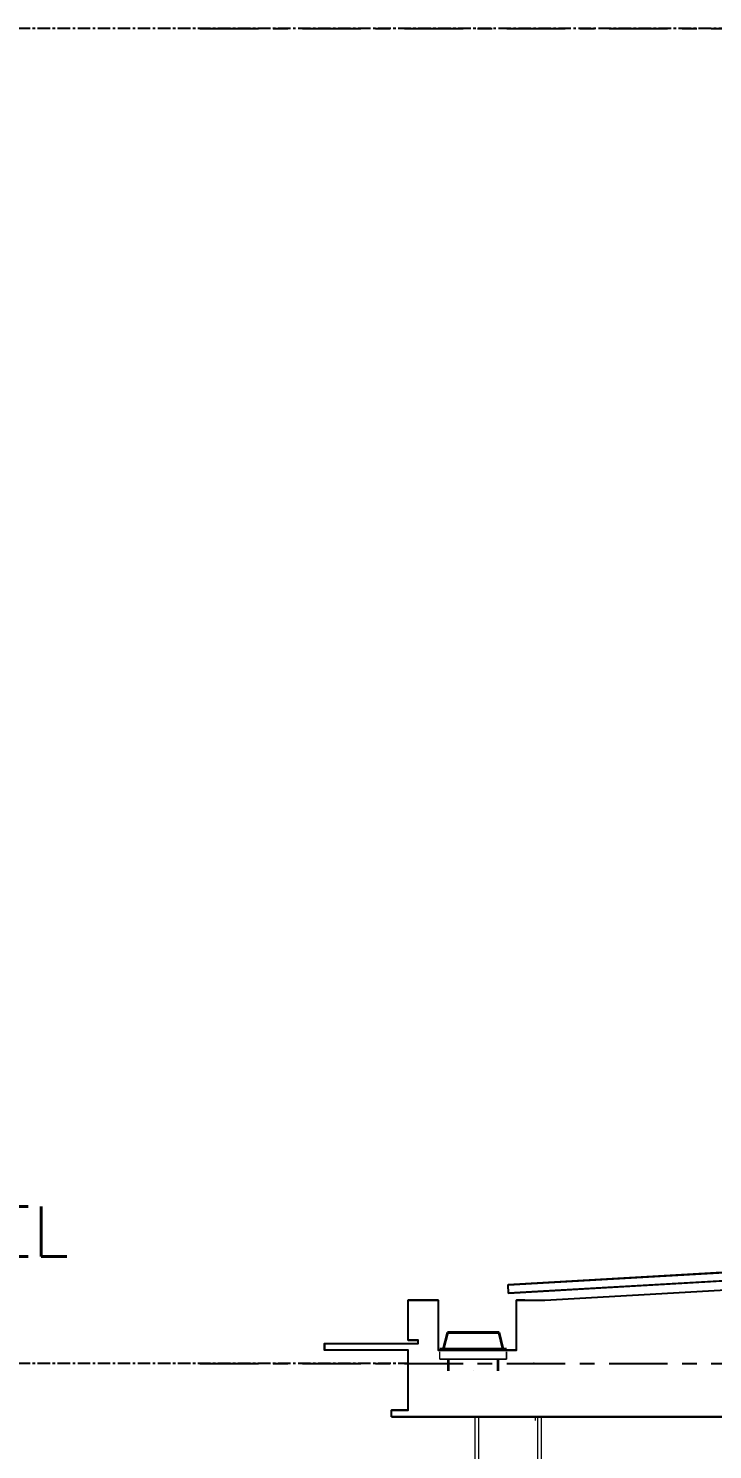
# Model space of a CAD drawing. Header units: millimetres. Extents: x -187664 to 435448, y -313239 to 299894.
# Drawn here: x 379440 to 381489, y 172995 to 177253 of the extents above; entities that cross this region are included whole.
import ezdxf
from ezdxf.enums import TextEntityAlignment as Align

# ---------------------------------------------------------------- set-up
doc = ezdxf.new("R2010")
doc.units = ezdxf.units.MM
for name, pattern in [('CENTER', [2, 1.25, -0.25, 0.25, -0.25]), ('TA_GL_000.70000', [1.925, 0.7, -0.175, 0.175, -0.175, 0.7]), ('XKITLINE00', [0]), ('XKITLINE02', [4, 2, -2])]:
    doc.linetypes.add(name, pattern=pattern)
for name, color, linetype in [('000 - 0_SYM_DWG_GRIDLINE_MAIN_COLOR_251', 251, 'Continuous'), ('000 - 0_SYM_DWG_LEVEL_TEXT', 3, 'Continuous'), ('000 - EXISTING_CANOPY_MAIN_COLOR_1', 1, 'Continuous'), ('000 - EXISTING_CANOPY_WIPEOUT_', 250, 'Continuous'), ('000 - EXISTING_DIM_MAIN_COLOR_251', 251, 'Continuous'), ('000 - GRID', 251, 'CENTER')]:
    doc.layers.add(name, color=color, linetype=linetype)
for name, color, linetype, lineweight in [('A-GLAZ-CURT', 2, 'Continuous', 9), ('Bolt', 1, 'Continuous', 0), ('P-SANR-FIXT', 2, 'Continuous', 35), ('Part', 2, 'Continuous', 0)]:
    doc.layers.add(name, color=color, linetype=linetype, lineweight=lineweight)
doc.styles.add('Arial_1', font='arial.ttf', dxfattribs={"height": 250})
doc.styles.add('RomanS', font='romans.shx', dxfattribs={"width": 0.8})
doc.styles.add('TA', font='', dxfattribs={"height": 4.5})
doc.styles.get('TA').set_extended_font_data('Cordia New')

# ---------------------------------------------------------------- blocks, each defined once
blk = doc.blocks.new('*A19341874')
at = {"layer": 'Part', "linetype": 'XKITLINE00', "lineweight": 0}
blk.add_line((608.503579, -27.704511), (608.509859, -27.704182), dxfattribs=at)
blk = doc.blocks.new('*A19961935')
at = {"layer": 'Part', "linetype": 'XKITLINE00', "lineweight": 0}
for p, q in [((607.319581, -29.92461), (607.223581, -29.92461)), ((607.223581, -29.92461), (607.223581, -55.02437)), ((607.319581, -55.02437), (607.319581, -29.92461)), ((608.823581, -29.92461), (608.727581, -29.92461)), ((608.727581, -29.92461), (608.727581, -55.02437)), ((608.823581, -55.02437), (608.823581, -29.92461))]:
    blk.add_line(p, q, dxfattribs=at)
blk = doc.blocks.new('*A19991938')
at = {"layer": 'Part', "linetype": 'XKITLINE00', "lineweight": 0}
for p, q in [((608.823581, -29.82861), (607.223581, -29.82861)), ((607.223581, -29.92461), (607.223581, -29.82861)), ((608.823581, -29.92461), (607.223581, -29.92461)), ((608.823581, -29.92461), (608.823581, -29.82861))]:
    blk.add_line(p, q, dxfattribs=at)
blk = doc.blocks.new('*A20001939')
at = {"layer": 'Part', "linetype": 'XKITLINE00', "lineweight": 0}
for p, q in [((608.423579, -27.584351), (608.423579, -28.864351)), ((608.503579, -27.584351), (608.423579, -27.584351)), ((608.503579, -28.864351), (608.503579, -27.584351)), ((608.423579, -28.864351), (608.503579, -28.864351))]:
    blk.add_line(p, q, dxfattribs=at)
blk = doc.blocks.new('*A20011940')
at = {"layer": 'Part', "linetype": 'XKITLINE00', "lineweight": 0}
for p, q in [((608.30356, -29.82861), (608.30356, -29.70861)), ((608.823558, -29.70861), (608.30356, -29.70861)), ((608.823558, -29.82861), (608.823558, -29.70861))]:
    blk.add_line(p, q, dxfattribs=at)
blk = doc.blocks.new('*A20021941')
at = {"layer": 'Part', "linetype": 'XKITLINE00', "lineweight": 0}
for p, q in [((608.423559, -29.70861), (608.423559, -28.864351)), ((608.823579, -29.70861), (608.823579, -28.864351))]:
    blk.add_line(p, q, dxfattribs=at)
blk = doc.blocks.new('*A20031942')
at = {"layer": 'Bolt'}
for points in [[(608.424, -27.908), (608.504, -27.908), (608.504, -28.02), (608.424, -28.02)], [(608.504, -27.908), (608.556, -27.908), (608.556, -28.02), (608.504, -28.02)], [(608.424, -28.388), (608.504, -28.388), (608.504, -28.5), (608.424, -28.5)], [(608.504, -28.388), (608.556, -28.388), (608.556, -28.5), (608.504, -28.5)]]:
    blk.add_hatch(color=256, dxfattribs=at).paths.add_polyline_path(points, flags=17)
at = {"layer": 'Bolt', "linetype": 'XKITLINE00', "lineweight": 0}
for p, q in [((608.424, -27.908), (608.504, -27.908)), ((608.504, -27.908), (608.556, -27.908)), ((608.36, -27.964), (608.744, -27.964)), ((608.424, -28.02), (608.504, -28.02)), ((608.504, -28.02), (608.556, -28.02)), ((608.36, -28.444), (608.744, -28.444)), ((608.424, -28.388), (608.504, -28.388)), ((608.424, -28.5), (608.504, -28.5)), ((608.504, -28.388), (608.556, -28.388)), ((608.504, -28.5), (608.556, -28.5))]:
    blk.add_line(p, q, dxfattribs=at)
blk = doc.blocks.new('*A20041943')
at = {"layer": 'Bolt'}
for points in [[(608.504, -28.02), (608.424, -28.02), (608.424, -27.908), (608.504, -27.908)], [(608.556, -28.02), (608.504, -28.02), (608.504, -27.908), (608.556, -27.908)], [(608.504, -28.5), (608.424, -28.5), (608.424, -28.388), (608.504, -28.388)], [(608.556, -28.5), (608.504, -28.5), (608.504, -28.388), (608.556, -28.388)]]:
    blk.add_hatch(color=256, dxfattribs=at).paths.add_polyline_path(points, flags=17)
at = {"layer": 'Bolt', "linetype": 'XKITLINE00', "lineweight": 0}
for p, q in [((608.424, -27.908), (608.504, -27.908)), ((608.504, -27.908), (608.556, -27.908)), ((608.36, -27.964), (608.744, -27.964)), ((608.424, -28.02), (608.504, -28.02)), ((608.504, -28.02), (608.556, -28.02)), ((608.36, -28.444), (608.744, -28.444)), ((608.424, -28.388), (608.504, -28.388)), ((608.424, -28.5), (608.504, -28.5)), ((608.504, -28.388), (608.556, -28.388)), ((608.504, -28.5), (608.556, -28.5))]:
    blk.add_line(p, q, dxfattribs=at)
blk = doc.blocks.new('*A20051944')
at = {"layer": 'Bolt'}
for points in [[(608.604, -29.829), (608.604, -29.709), (608.724, -29.709), (608.724, -29.829)], [(608.604, -29.925), (608.604, -29.829), (608.724, -29.829), (608.724, -29.925)]]:
    blk.add_hatch(color=256, dxfattribs=at).paths.add_polyline_path(points, flags=17)
at = {"layer": 'Bolt', "linetype": 'XKITLINE00', "lineweight": 0}
for p, q in [((608.604, -29.709), (608.604, -29.829)), ((608.604, -29.829), (608.604, -29.925)), ((608.664, -29.645), (608.664, -30.109)), ((608.724, -29.709), (608.724, -29.829)), ((608.724, -29.829), (608.724, -29.925))]:
    blk.add_line(p, q, dxfattribs=at)
blk = doc.blocks.new('*A20061945')
at = {"layer": 'Bolt', "linetype": 'XKITLINE02', "lineweight": 0}
for p, q in [((612.050859, -27.884351), (612.122859, -27.884351)), ((612.122859, -27.884351), (612.162859, -27.884351)), ((611.987499, -27.944351), (612.370859, -27.944351)), ((612.050859, -28.004351), (612.122859, -28.004351)), ((612.122859, -28.004351), (612.162859, -28.004351)), ((611.987499, -28.344351), (612.370859, -28.344351)), ((612.050859, -28.284351), (612.122859, -28.284351)), ((612.050859, -28.404351), (612.122859, -28.404351)), ((612.122859, -28.284351), (612.162859, -28.284351)), ((612.122859, -28.404351), (612.162859, -28.404351))]:
    blk.add_line(p, q, dxfattribs=at)
blk = doc.blocks.new('*A20071946')
at = {"layer": 'Bolt', "linetype": 'XKITLINE02', "lineweight": 0}
for p, q in [((612.050859, -27.884351), (612.122859, -27.884351)), ((612.122859, -27.884351), (612.162859, -27.884351)), ((611.987499, -27.944351), (612.370859, -27.944351)), ((612.050859, -28.004351), (612.122859, -28.004351)), ((612.122859, -28.004351), (612.162859, -28.004351)), ((611.987499, -28.344351), (612.370859, -28.344351)), ((612.050859, -28.284351), (612.122859, -28.284351)), ((612.050859, -28.404351), (612.122859, -28.404351)), ((612.122859, -28.284351), (612.162859, -28.284351)), ((612.122859, -28.404351), (612.162859, -28.404351))]:
    blk.add_line(p, q, dxfattribs=at)
blk = doc.blocks.new('*A20081947')
at = {"layer": 'Part', "linetype": 'XKITLINE00', "lineweight": 0}
for p, q in [((612.122859, -27.704351), (611.522859, -27.704351)), ((611.522859, -27.704351), (611.522859, -28.584351)), ((612.050859, -28.584351), (612.050859, -27.704351)), ((612.122859, -27.704351), (612.122859, -28.584351)), ((611.522859, -28.584351), (612.122859, -28.584351))]:
    blk.add_line(p, q, dxfattribs=at)
blk = doc.blocks.new('*A20161952')
at = {"layer": 'Part', "linetype": 'XKITLINE00', "lineweight": 0}
for p, q in [((608.503579, -27.584351), (636.311566, -26.126996)), ((608.509859, -27.704187), (636.311566, -26.247161)), ((608.503579, -27.584351), (608.509859, -27.704187))]:
    blk.add_line(p, q, dxfattribs=at)
blk = doc.blocks.new('*A20171953')
at = {"layer": 'Part', "linetype": 'XKITLINE00', "lineweight": 0}
for p, q in [((608.503579, -28.784351), (608.503579, -28.864351)), ((608.503579, -28.784351), (636.311567, -28.784351)), ((608.503579, -28.864351), (636.311567, -28.864351))]:
    blk.add_line(p, q, dxfattribs=at)
blk = doc.blocks.new('W-1-PP19-ST-ENT1-1_20260611-151415_ELEVATION_4_ST')
at = {"layer": '000 - EXISTING_DIM_MAIN_COLOR_251', "linetype": 'CENTER', "ltscale": 30}
for p, q in [((8080.8, 109750), (-6745.8, 109750)), ((8080.8, 105750), (-6745.8, 105750))]:
    blk.add_line(p, q, dxfattribs=at)
at = {"lineweight": 0, "xscale": 125, "yscale": 125, "zscale": 125}
for name in ['*A20161952', '*A20001939', '*A20031942', '*A20041943', '*A19341874', '*A20081947', '*A20061945', '*A20071946', '*A20021941', '*A20171953', '*A19991938', '*A19961935', '*A20011940', '*A20051944']:
    blk.add_blockref(name, (-78909.9, 109343), dxfattribs=at)
at = {"layer": '000 - EXISTING_DIM_MAIN_COLOR_251', "style": 'RomanS'}
blk.add_text('STEEL CANOPY LEVEL', height=150, dxfattribs=at).set_placement((-6376.4, 106070.5))
for tag, p in [('A', (0, 119772.4)), ('A1', (4058, 119772.4))]:
    blk.add_attdef(tag, text='', height=250, dxfattribs=at).set_placement(p, align=Align.MIDDLE_CENTER)
blk = doc.blocks.new('*U4660')
blk.add_point((0, 0))
at = {"layer": '000 - 0_SYM_DWG_LEVEL_TEXT', "style": 'Arial_1'}
for tag, p in [('LV_NAME_1', (-79.175, 11.925)), ('LV_NAME_2', (-79.187, 6.835)), ('LV_NAME_3', (-79.198, 1.744))]:
    blk.add_attdef(tag, p, '', height=3, dxfattribs=at)
blk = doc.blocks.new('*U4943')
at = {"layer": '000 - 0_SYM_DWG_GRIDLINE_MAIN_COLOR_251', "color": 0, "linetype": 'ByBlock', "ltscale": 5}
blk.add_line((20, 0), (-200.56, 0), dxfattribs=at)
at = {"layer": '000 - 0_SYM_DWG_GRIDLINE_MAIN_COLOR_251', "color": 0}
blk.add_point((0, 0), dxfattribs=at)
at = {"style": 'TA', "flags": 1}
blk.add_attdef('LOCATION', (6, -6), '', height=4.5, rotation=270, dxfattribs=at)
blk = doc.blocks.new('W-1-PP19-ST-ENT1-1_20260611-151514_ELEVATION_4_DIMS')
at = {"color": 6, "xscale": 50, "yscale": 50, "zscale": 50}
for p in [(-3830, 109750), (-3830, 105750)]:
    blk.add_blockref('*U4660', p, dxfattribs=at)
at = {"layer": '000 - GRID', "linetype": 'TA_GL_000.70000', "xscale": 50.00000000000004, "yscale": 50.00000000000004, "zscale": 50.00000000000004, "rotation": 180}
for p in [(-2830, 109750), (-2830, 105750)]:
    blk.add_blockref('*U4943', p, dxfattribs=at)
blk = doc.blocks.new('DPA_CP_Entrance Canopy Lower - Depth 4200-V83-2150-01 ENTRANCE 1 ELEVATION 4')
at = {"layer": '000 - EXISTING_CANOPY_MAIN_COLOR_1'}
for p, q in [((12652, 106137.3), (9286.9, 105946)), ((9286.9, 105946), (12652, 106137.3)), ((9288.2, 105921.1), (12652, 106112.3)), ((12652, 106112.3), (9288.2, 105921.1)), ((12652, 106112.3), (12652, 106137.3)), ((12652, 106136.8), (12652, 106112.3)), ((9396.5, 105900), (12653.1, 106085.7)), ((9337, 105846), (12652, 106034.8)), ((9337, 105846), (12652, 106034.8)), ((12652, 106034.8), (9337, 105846)), ((12628, 106033.4), (12628, 105696)), ((12652, 106034.8), (12652, 105695)), ((12652, 105695), (12652, 106034.8)), ((12652, 106034.7), (12652, 105695)), ((12652, 105695), (12652, 106034.7)), ((9286.9, 105946), (9288.2, 105921.1)), ((9288.2, 105921.1), (9286.9, 105946)), ((9077, 105900), (8987, 105900)), ((8987, 105900), (8987, 105780)), ((8987, 105780), (8987, 105900)), ((8987, 105900), (9077, 105900)), ((8992, 105785), (8992, 105895)), ((8992, 105895), (9072, 105895)), ((9072, 105895), (8992, 105895)), ((8992, 105895), (8992, 105785)), ((9017, 105895), (9017, 105575)), ((9067, 105895), (9067, 105695)), ((9072, 105895), (9072, 105745)), ((9072, 105745), (9072, 105895)), ((9077, 105750), (9077, 105900)), ((9077, 105900), (9077, 105750)), ((9337, 105900), (9312, 105900)), ((9312, 105900), (9312, 105750)), ((9312, 105750), (9312, 105900)), ((9312, 105900), (9337, 105900)), ((9317, 105745), (9317, 105895)), ((9317, 105895), (9337, 105895)), ((9337, 105895), (9317, 105895)), ((9317, 105895), (9317, 105745)), ((9337, 105900), (9396.5, 105900)), ((9337, 105900), (9337, 105695)), ((9337, 105895), (9337, 105900)), ((9337, 105900), (9337, 105895)), ((9337, 105695), (9337, 105846)), ((9337, 105846), (9337, 105695)), ((9337, 105695), (9337, 105846)), ((9337, 105846), (9337, 105695)), ((9337, 105845), (9337, 105835.5)), ((9412, 105845), (9337, 105845)), ((9337, 105835.5), (9360.1, 105835.5)), ((9371.8, 105823.9), (9371.8, 105716.1)), ((9377.3, 105716.1), (9377.3, 105823.9)), ((9388.9, 105835.5), (9412, 105835.5)), ((9412, 105835.5), (9412, 105845)), ((8987, 105780), (9017, 105780)), ((9017, 105780), (8987, 105780)), ((9022, 105785), (8992, 105785)), ((8992, 105785), (9022, 105785)), ((9017, 105780), (9017, 105770)), ((9017, 105770), (9017, 105780)), ((9022, 105765), (9022, 105785)), ((9022, 105785), (9022, 105765)), ((8987, 105750), (8987, 105570)), ((8987, 105615), (8987, 105750)), ((8992, 105575), (8992, 105765)), ((8992, 105765), (9022, 105765)), ((9022, 105765), (8992, 105765)), ((8992, 105765), (8992, 105615)), ((9072, 105745), (9317, 105745)), ((9082, 105745), (9072, 105745)), ((9312, 105750), (9077, 105750)), ((9077, 105750), (9082, 105750)), ((9282, 105750), (9312, 105750)), ((9317, 105745), (9282, 105745)), ((9017, 105695), (12652, 105695)), ((9042, 105695), (9042, 105600)), ((9337, 105704.5), (9337, 105695)), ((9360.1, 105704.5), (9337, 105704.5)), ((9337, 105695), (9412, 105695)), ((12652, 105695), (9337, 105695)), ((9337, 105695), (12652, 105695)), ((12652, 105695), (9337, 105695)), ((9337, 105695), (12652, 105695)), ((9412, 105704.5), (9388.9, 105704.5)), ((9412, 105695), (9412, 105704.5)), ((8987, 105570), (8987, 105610)), ((8992, 105610), (8992, 105575)), ((12516, 105600), (9042, 105600)), ((12516, 105600), (12516, 105575)), ((8987, 105570), (8937, 105570)), ((8937, 105570), (8937, 105550)), ((8937, 105550), (8937, 105570)), ((8937, 105570), (8987, 105570)), ((12652, 105575), (8992, 105575)), ((8992, 105575), (12652, 105575)), ((12652, 105550), (12652, 105575)), ((12652, 105575), (12652, 105550)), ((8937, 105550), (12652, 105550)), ((12652, 105550), (8937, 105550))]:
    blk.add_line(p, q, dxfattribs=at)
for centre, start, end in [((9360.1, 105823.9), 0, 90), ((9388.9, 105823.9), 90, 180), ((9360.1, 105716.1), 270, 0), ((9388.9, 105716.1), 180, 270)]:
    blk.add_arc(centre, 11.6, start, end, dxfattribs=at)
at = {"layer": 'A-GLAZ-CURT'}
for p, q in [((9017, 105770), (8737, 105770)), ((8737, 105770), (9017, 105770)), ((8737, 105750), (8987, 105750)), ((8987, 105750), (8737, 105750))]:
    blk.add_line(p, q, dxfattribs=at)
blk.add_wipeout([(8937, 105550), (8937, 105570), (8987, 105570), (8987, 105610), (8987, 105750), (8737, 105750), (8737, 105770), (9017, 105770), (9017, 105780), (8987, 105780), (8987, 105900), (9077, 105900), (9077, 105750), (9082, 105750), (9312, 105750), (9312, 105900), (9337, 105900), (9396.5, 105900), (12652, 106085.7), (12652, 106112.3), (9288.2, 105921.1), (9286.9, 105946), (12652, 106137.3), (12652, 105550)]).dxf.layer = '000 - EXISTING_CANOPY_WIPEOUT_'
at = {"layer": '000 - EXISTING_CANOPY_MAIN_COLOR_1'}
for p, q in [((8737, 105770), (8737, 105750)), ((8737, 105750), (8737, 105770))]:
    blk.add_line(p, q, dxfattribs=at)
blk.add_lwpolyline([(8937, 105550), (8937, 105570), (8987, 105570), (8987, 105610), (8987, 105750), (8737, 105750), (8737, 105770), (9017, 105770), (9017, 105780), (8987, 105780), (8987, 105900), (9077, 105900), (9077, 105750), (9082, 105750), (9312, 105750), (9312, 105900), (9337, 105900), (9396.5, 105900), (12652, 106085.7), (12652, 106112.3), (9288.2, 105921.1), (9286.9, 105946), (12652, 106137.3), (12652, 105550)], close=True, dxfattribs=at)
blk = doc.blocks.new('DPA_PF_Floor Drain_Dome - 200L x 200W-V133-2150-01 ENTRANCE 1 ELEVATION 4')
at = {"layer": 'P-SANR-FIXT'}
for p, q in [((9104.5, 105803), (9092, 105753)), ((9259.5, 105803), (9104.5, 105803)), ((9104.5, 105803), (9259.5, 105803)), ((9272, 105753), (9259.5, 105803)), ((9282, 105753), (9082, 105753)), ((9082, 105753), (9282, 105753)), ((9272, 105753), (9092, 105753)), ((9092, 105753), (9272, 105753)), ((9107, 105723), (9107, 105688)), ((9182, 105753), (9182, 105753)), ((9182, 105723), (9182, 105723)), ((9182, 105723), (9182, 105723)), ((9182, 105723), (9182, 105723)), ((9182, 105723), (9182, 105723)), ((9257, 105688), (9257, 105723)), ((9182, 105688), (9182, 105688)), ((9182, 105688), (9182, 105688)), ((9182, 105688), (9182, 105688)), ((9182, 105688), (9182, 105688))]:
    blk.add_line(p, q, dxfattribs=at)
at = {"layer": 'P-SANR-FIXT', "lineweight": 9}
for p, q in [((9282, 105753), (9082, 105753)), ((9082, 105753), (9282, 105753)), ((9082, 105750), (9082, 105753)), ((9082, 105750), (9082, 105753)), ((9082, 105723), (9082, 105745.2)), ((9082, 105723), (9082, 105745.2)), ((9282, 105723), (9082, 105723)), ((9082, 105723), (9282, 105723)), ((9282, 105753), (9282, 105750)), ((9282, 105750), (9282, 105753)), ((9282, 105745), (9282, 105723)), ((9282, 105723), (9282, 105745))]:
    blk.add_line(p, q, dxfattribs=at)
blk = doc.blocks.new('C-1-PP19-AR-2150-01-D_20260611-152656_ELEVATION_4_EX_CANOPY')
at = {"layer": 'A-GLAZ-CURT'}
blk.add_blockref('DPA_CP_Entrance Canopy Lower - Depth 4200-V83-2150-01 ENTRANCE 1 ELEVATION 4', (-12194, 0), dxfattribs=at)
at = {"layer": 'P-SANR-FIXT'}
blk.add_blockref('DPA_PF_Floor Drain_Dome - 200L x 200W-V133-2150-01 ENTRANCE 1 ELEVATION 4', (-12194, 0), dxfattribs=at)

msp = doc.modelspace()

# ---------------------------------------------------------------- block references
at = {"color": 6}
msp.add_blockref('W-1-PP19-ST-ENT1-1_20260611-151415_ELEVATION_4_ST', (383783.906, 67502.983), dxfattribs=at)

# ---------------------------------------------------------------- next in the draw order: block references
msp.add_blockref('C-1-PP19-AR-2150-01-D_20260611-152656_ELEVATION_4_EX_CANOPY', (383783.906, 67542.985))

# ---------------------------------------------------------------- next in the draw order: block references
msp.add_blockref('W-1-PP19-ST-ENT1-1_20260611-151514_ELEVATION_4_DIMS', (383783.906, 67502.983), dxfattribs=at)

doc.saveas('drawing.dxf')
